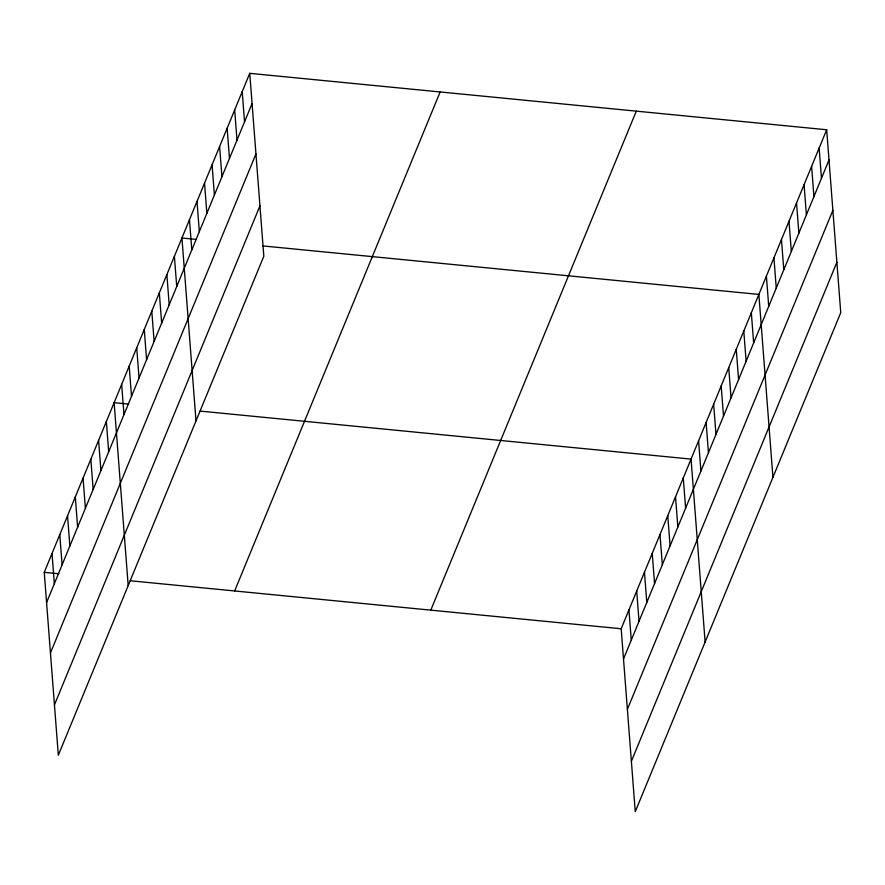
<?xml version="1.0" encoding="UTF-8"?>
<svg xmlns="http://www.w3.org/2000/svg" width="885" height="885" viewBox="0 0 885 885"><rect width="100%" height="100%" fill="white"/><g stroke="black" fill="none" stroke-linecap="round" stroke-linejoin="round"><path stroke-width="1.33" d="M249.747 73.333L263.818 256.241L58.321 755.237L44.25 572.341L249.747 73.333L826.678 129.763L840.75 312.659L635.253 811.667L621.181 628.759L826.678 129.763M46.573 602.563L252.07 103.556M50.456 652.942L255.953 153.946M54.45 704.858L259.947 205.851M234.636 590.959L440.133 91.963M430.796 610.141L636.293 111.145M623.505 658.982L829.002 159.975M627.376 709.361L832.873 210.364M631.381 761.277L836.878 262.281M196.481 239.426L181.934 238.01L196.005 420.906M262.579 245.897L758.865 294.428L772.937 477.336M128.668 404.102L114.121 402.675L128.192 585.582M200.054 411.082L691.052 459.105L705.124 642.001M44.25 572.341L58.797 573.757M130.184 580.748L621.181 628.759M819.145 148.06L821.468 178.272M811.611 166.358L813.934 196.57M804.067 184.655L806.401 214.867M796.533 202.942L798.867 233.164M789 221.239L791.323 251.462M781.466 239.536L783.789 269.759M773.933 257.834L776.256 288.056M766.399 276.131L768.722 306.354M751.332 312.726L753.655 342.949M743.787 331.023L746.121 361.246M736.254 349.321L738.588 379.543M728.72 367.618L731.043 397.841M721.186 385.915L723.51 416.138M713.653 404.213L715.976 434.435M706.119 422.51L708.442 452.733M698.586 440.807L700.909 471.019M683.286 477.955L685.609 508.167M675.52 496.806L677.844 527.029M667.755 515.656L670.089 545.879M660 534.507L662.323 564.73M652.234 553.357L654.557 583.58M644.468 572.208L646.791 602.431M636.702 591.058L639.036 621.281M628.947 609.909L631.27 640.132M242.213 91.631L244.537 121.853M234.68 109.928L237.003 140.151M227.146 128.225L229.469 158.448M219.613 146.523L221.936 176.746M212.068 164.82L214.402 195.043M204.535 183.118L206.869 213.34M197.001 201.415L199.324 231.638M189.467 219.712L191.791 249.935M174.4 256.307L176.723 286.53M166.867 274.604L169.19 304.827M159.333 292.902L161.656 323.125M151.789 311.199L154.123 341.411M144.255 329.497L146.589 359.708M136.721 347.794L139.045 378.006M129.188 366.08L131.511 396.303M121.654 384.378L123.977 414.6M106.355 421.526L108.678 451.748M98.589 440.376L100.923 470.599M90.834 459.238L93.157 489.449M83.068 478.088L85.391 508.3M75.302 496.939L77.626 527.15M67.537 515.789L69.86 546.001M59.782 534.64L62.105 564.862M52.016 553.49L54.339 583.713"/></g></svg>
